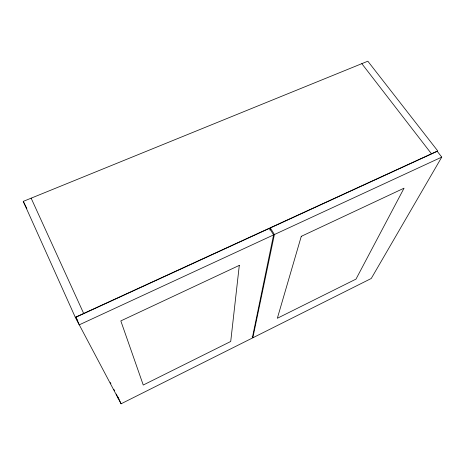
<?xml version="1.0" encoding="UTF-8"?>
<svg xmlns="http://www.w3.org/2000/svg" width="465" height="465" viewBox="0 0 465 465"><rect width="100%" height="100%" fill="white"/><g stroke="black" fill="none" stroke-linecap="round" stroke-linejoin="round"><path stroke-width="0.7" d="M269.921 230.082L270.334 227.955L437.24 151.311L441.75 157.106L371.256 278.483L252.832 337.799L252.152 336.584M273.589 234.912L79.253 324.832L75.853 317.258L269.531 228.321L273.589 234.912L252.28 338.078L121.08 403.794L75.295 317.304L23.25 201.386L367.838 61.206L437.722 150.91L75.295 317.304M252.832 337.799L274.397 234.54L270.334 227.955M274.397 234.54L441.75 157.106M361.822 63.653L431.456 153.781M75.853 317.258L77.876 321.094M110.228 382.468L110.903 383.747M113.937 389.501L114.611 390.78M117.645 396.535L118.319 397.813M23.25 201.386L26.836 208.506M31.138 198.177L83.683 313.457M118.656 398.453L121.08 403.794M116.291 394.047L118.389 398.679M239.301 265.381L230.721 341.479L143.249 385.032L120.819 320.908L239.301 265.381M301.274 236.342L277.343 318.269L356.004 279.105L404.056 188.174L301.274 236.342"/></g></svg>
